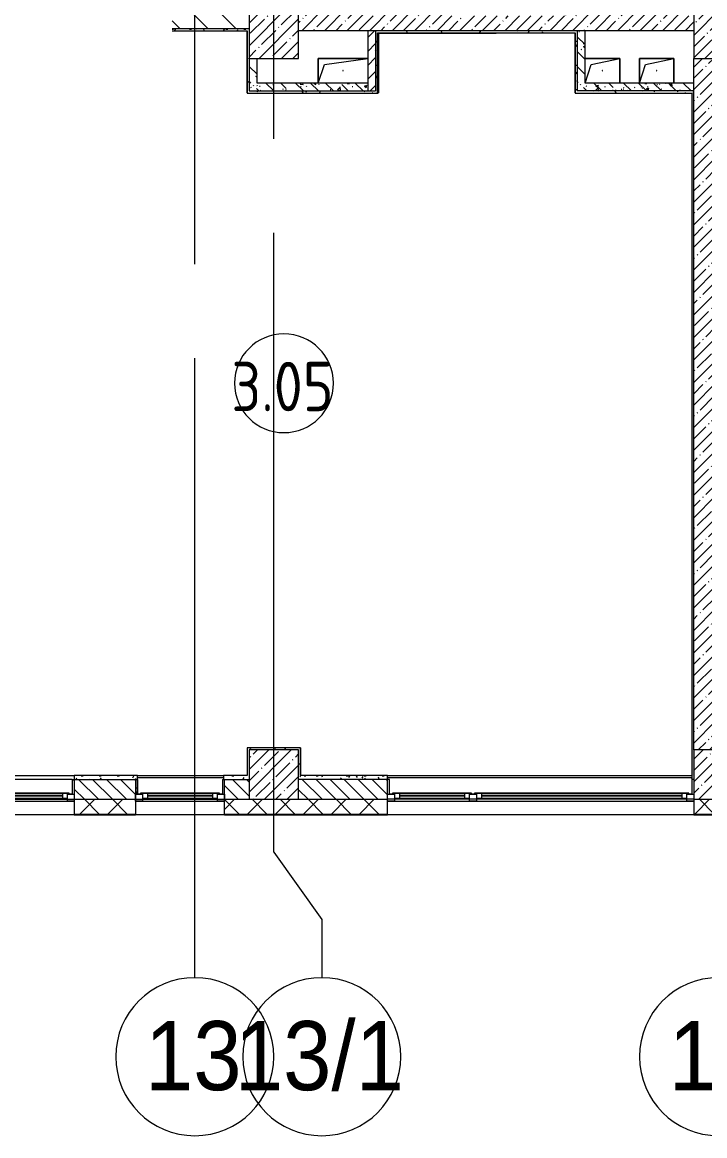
# Model space of a CAD drawing. Header units: millimetres. Extents: x -625 to 415037, y -3642 to 102118.
# Drawn here: x 329841 to 336747, y 71034 to 82305 of the extents above; entities that cross this region are included whole.
import ezdxf

# ---------------------------------------------------------------- set-up
doc = ezdxf.new("R2010")
doc.units = ezdxf.units.MM
doc.linetypes.add('Осевая', pattern=[6350, 1270, -952.5, 3175, -952.5])
for name, color, linetype, lineweight in [('0) Стена 3.93м', 3, 'Continuous', 60), ('A-AREA-IDEN', 7, 'Continuous', 9), ('A-GENM', 7, 'Continuous', 9), ('A-GLAZ', 7, 'Continuous', 9), ('A-GLAZ-1', 7, 'Continuous', 5), ('A-WALL', 7, 'Continuous', 5), ('I-WALL', 7, 'Continuous', 5), ('S-COLS', 7, 'Continuous', 9), ('S-COLS-1', 7, 'Continuous', 5), ('Оси', 7, 'Continuous', 9), ('Оси-1', 7, 'Continuous', 20), ('Оси-2', 7, 'Осевая', 9)]:
    doc.layers.add(name, color=color, linetype=linetype, lineweight=lineweight)
doc.layers.add('A-AREA-PATT-3', color=7, linetype='Continuous', lineweight=5, true_color=0xe6fae8, transparency=1)
doc.layers.add('A-WALL-1', color=9, linetype='Continuous', lineweight=5, true_color=0x808080)
doc.layers.add('A-WALL-FNSH-1', color=9, linetype='Continuous', lineweight=5, true_color=0x808080)
doc.styles.add('Arial', font='arial.ttf', dxfattribs={"width": 0.9, "height": 700})
doc.styles.add('GOST Common', font='', dxfattribs={"width": 0.9, "height": 500})
doc.styles.get('GOST Common').set_extended_font_data('GOST Common')
pattern_1 = [(45, (289227.4, 0), (-114.04925, 114.04925), []), (45, (289341.45, 0), (-114.04925, 114.04925), [201.612, -40.322, 6.706, -33.617])]
pattern_2 = [(135, (289227.4, 0), (-150.8683, -150.8683), [213.36, -35.56, 7.112, -35.56]), (135, (289227.4, 150.77), (-150.8683, -150.8683), []), (50, (289227.4, 0), (255.0577, -22.3145), [26.67, -293.37]), (355, (289227.4, 0), (-49.3404, 267.4791), [21.336, -234.696]), (100.451, (289248.66, -1.86), (205.7195, 245.1636), [22.666, -249.326]), (46.184, (289227.4, 71.12), (379.511, -58.86), [40.005, -440.055]), (96.636, (289259.03, 66.2), (332.3634, 346.399), [33.999, -373.989]), (351.184, (289227.4, 71.12), (332.367, 346.3953), [32.004, -352.044]), (21, (289262.96, 53.34), (212.2602, -143.1711), [26.67, -293.37]), (326, (289262.96, 53.34), (86.5224, 257.8632), [21.336, -234.696]), (71.451, (289280.65, 41.4), (298.784, 114.6901), [22.666, -249.326]), (37.5, (289227.4, 0), (4.32385, 118.3775), [6.706, -225.146, 6.706, -231.546, -235.585]), (37.5, (289227.4, 0), (4.32385, 118.3775), [-470.103, 6.706, -228.879]), (7.5, (289227.4, 0), (93.5476, 140.2533), [6.706, -129.134, 6.706, -219.812, -89.789]), (7.5, (289227.4, 0), (93.5476, 140.2533), [-362.356, 6.706, -83.083]), (327.5, (289148.1, 0), (189.82734, -8.02019), [6.706, -82.194, 6.706, -270.662, -368.046]), (327.5, (289148.1, 0), (189.82734, -8.02019), [-366.268, 6.706, -361.34]), (317.5, (289112.54, 0), (207.38114, 35.59764), [6.706, -108.864, 6.706, -177.495, -261.366]), (317.5, (289112.54, 0), (207.38114, 35.59764), [-299.771, 6.706, -254.66])]
pattern_3 = [(0, (289227.4, 0), (243.84, 60.96), [20.117, -162.763, 20.117, -162.763, -975.36]), (0, (289227.4, 0), (243.84, 60.96), [-365.76, 20.117, -345.643, 20.117, -162.763, -426.72]), (0, (289227.4, 0), (243.84, 60.96), [-914.4, 20.117, -101.803, 20.117, -284.683]), (120, (289318.84, 30.48), (-174.71291, 180.691634), [20.117, -162.763, 20.117, -162.763, -975.36]), (120, (289318.84, 30.48), (-174.71291, 180.691634), [-365.76, 20.117, -345.643, 20.117, -162.763, -426.72]), (120, (289318.84, 30.48), (-174.71291, 180.691634), [-914.4, 20.117, -101.803, 20.117, -284.683]), (240, (289349.32, 152.4), (-69.12709, -241.651634), [20.117, -162.763, 20.117, -162.763, -975.36]), (240, (289349.32, 152.4), (-69.12709, -241.651634), [-365.76, 20.117, -345.643, 20.117, -162.763, -426.72]), (240, (289349.32, 152.4), (-69.12709, -241.651634), [-914.4, 20.117, -101.803, 20.117, -284.683])]

# ---------------------------------------------------------------- blocks, each defined once
blk = doc.blocks.new('BSC_Колонна _Прямоугольная - 500х500-V512-Объем проектирования 3 этажа')
at = {"layer": 'S-COLS-1'}
h = blk.add_hatch(dxfattribs=at)
h.set_pattern_fill('FP_5', color=256, style=0, pattern_type=2)
h.set_pattern_definition([(45, (-43160, -7650), (-114.04925, 114.04925), []), (45, (-43045.95, -7650), (-114.04925, 114.04925), [201.613, -40.323, 6.706, -33.617])])
h.paths.add_polyline_path([(-250, -250), (250, -250), (250, 250), (-250, 250)])
for p, q in [((250, 250), (-250, 250)), ((-250, 250), (-250, -250)), ((250, -250), (250, 250)), ((-250, -250), (250, -250))]:
    blk.add_line(p, q, dxfattribs=at)
blk = doc.blocks.new('BSC_Колонна _Прямоугольная - 500х500-V513-Объем проектирования 3 этажа')
at = {"layer": 'S-COLS-1'}
h = blk.add_hatch(dxfattribs=at)
h.set_pattern_fill('FP_6', color=256, style=0, pattern_type=2)
h.set_pattern_definition([(45, (-47660, -7650), (-114.04925, 114.04925), []), (45, (-47545.95, -7650), (-114.04925, 114.04925), [201.613, -40.323, 6.706, -33.617])])
h.paths.add_polyline_path([(-30, -250), (250, -250), (250, 250), (-250, 250), (-250, -250), (-168, -250)])
for p, q in [((250, 250), (-250, 250)), ((-250, 250), (-250, -250)), ((250, -250), (250, 250)), ((-250, -250), (250, -250))]:
    blk.add_line(p, q, dxfattribs=at)
blk = doc.blocks.new('BSC_Колонна _Прямоугольная - 500х500-V519-Объем проектирования 3 этажа')
at = {"layer": 'S-COLS-1'}
h = blk.add_hatch(dxfattribs=at)
h.set_pattern_fill('FP_12', color=256, style=0, pattern_type=2)
h.set_pattern_definition([(45, (-43160, -150), (-114.04925, 114.04925), []), (45, (-43045.95, -150), (-114.04925, 114.04925), [201.613, -40.323, 6.706, -33.617])])
h.paths.add_polyline_path([(-19, -250), (250, -250), (250, 250), (-250, 250), (-250, -250)])
for p, q in [((250, 250), (-250, 250)), ((-250, 250), (-250, -250)), ((250, -250), (250, 250)), ((-250, -250), (250, -250))]:
    blk.add_line(p, q, dxfattribs=at)
blk = doc.blocks.new('BSC_Колонна _Прямоугольная - 500х500-V520-Объем проектирования 3 этажа')
at = {"layer": 'S-COLS-1'}
h = blk.add_hatch(dxfattribs=at)
h.set_pattern_fill('FP_13', color=256, style=0, pattern_type=2)
h.set_pattern_definition([(45, (-47660, -150), (-114.04925, 114.04925), []), (45, (-47545.95, -150), (-114.04925, 114.04925), [201.613, -40.323, 6.706, -33.617])])
h.paths.add_polyline_path([(250, -250), (250, 250), (-250, 250), (-250, -250), (-168, -250)])
for p, q in [((250, 250), (-250, 250)), ((-250, 250), (-250, -250)), ((250, -250), (250, 250)), ((-250, -250), (250, -250))]:
    blk.add_line(p, q, dxfattribs=at)
blk = doc.blocks.new('120_Окно_СКБ_2Ст - 120_Окно_СКБ_2Ст 3100х2500 _мал_створка слева_ 2-22446355-Объем проектирования 3 этажа')
at = {"layer": 'A-GLAZ'}
for p, q in [((-1550, -127), (-1550, -57)), ((-1550, -57), (-1480, -57)), ((-1480, -57), (-1480, -127)), ((650, -87), (-1480, -87)), ((-1480, -87), (-1480, -127)), ((-1430, -137), (-1430, -87)), ((600, -137), (600, -87)), ((650, -127), (650, -57)), ((650, -57), (720, -57)), ((650, -127), (650, -87)), ((720, -57), (720, -127)), ((1480, -87), (720, -87)), ((720, -87), (720, -127)), ((770, -137), (770, -87)), ((1430, -137), (1430, -87)), ((1480, -127), (1480, -57)), ((1480, -57), (1550, -57)), ((1480, -127), (1480, -87)), ((1550, -57), (1550, -127)), ((-1480, -127), (-1550, -127)), ((-1480, -127), (-1500, -127)), ((-1500, -127), (-1500, -137)), ((-1500, -137), (670, -137)), ((670, -137), (-1500, -137)), ((720, -127), (650, -127)), ((670, -127), (650, -127)), ((670, -137), (670, -127)), ((720, -127), (700, -127)), ((700, -127), (700, -137)), ((700, -137), (1500, -137)), ((1500, -137), (700, -137)), ((1550, -127), (1480, -127)), ((1500, -127), (1480, -127)), ((1500, -137), (1500, -127))]:
    blk.add_line(p, q, dxfattribs=at)
at = {"layer": 'A-GLAZ-1'}
for p, q in [((1550, -57), (-1550, -57)), ((-1430, -107), (600, -107)), ((770, -107), (1430, -107)), ((-1530, -127), (-1500, -127)), ((600, -117), (-1430, -117)), ((670, -127), (700, -127)), ((1430, -117), (770, -117)), ((1500, -127), (1530, -127))]:
    blk.add_line(p, q, dxfattribs=at)
blk = doc.blocks.new('120_Окно_СКБ_2Ст - 120_Окно_СКБ_2Ст 2100х2400 _мал створка справа_-V539-Объем проектирования 3 этажа')
at = {"layer": 'A-GLAZ'}
for p, q in [((-1050, -127), (-1050, -57)), ((-1050, -57), (-980, -57)), ((-980, -57), (-980, -127)), ((150, -87), (-980, -87)), ((-980, -87), (-980, -127)), ((-930, -137), (-930, -87)), ((100, -137), (100, -87)), ((150, -127), (150, -57)), ((150, -57), (220, -57)), ((150, -127), (150, -87)), ((220, -57), (220, -127)), ((980, -87), (220, -87)), ((220, -87), (220, -127)), ((270, -137), (270, -87)), ((930, -137), (930, -87)), ((980, -127), (980, -57)), ((980, -57), (1050, -57)), ((980, -127), (980, -87)), ((1050, -57), (1050, -127)), ((-980, -127), (-1050, -127)), ((-980, -127), (-1000, -127)), ((-1000, -127), (-1000, -137)), ((-1000, -137), (170, -137)), ((170, -137), (-1000, -137)), ((220, -127), (150, -127)), ((170, -127), (150, -127)), ((170, -137), (170, -127)), ((220, -127), (200, -127)), ((200, -127), (200, -137)), ((200, -137), (1000, -137)), ((1000, -137), (200, -137)), ((1050, -127), (980, -127)), ((1000, -127), (980, -127)), ((1000, -137), (1000, -127))]:
    blk.add_line(p, q, dxfattribs=at)
at = {"layer": 'A-GLAZ-1'}
for p, q in [((1050, -57), (-1050, -57)), ((-930, -107), (100, -107)), ((270, -107), (930, -107)), ((-1030, -127), (-1000, -127)), ((100, -117), (-930, -117)), ((170, -127), (200, -127)), ((930, -117), (270, -117)), ((1000, -127), (1030, -127))]:
    blk.add_line(p, q, dxfattribs=at)
blk = doc.blocks.new('120_Окно_СКБ_1Ст - 120_Окно_СКБ_1Ст 900х2500_h_-22445987-Объем проектирования 3 этажа')
at = {"layer": 'A-GLAZ'}
for p, q in [((-450, -127), (-450, -57)), ((-450, -57), (-380, -57)), ((-380, -57), (-380, -127)), ((380, -87), (-380, -87)), ((-380, -87), (-380, -127)), ((-330, -137), (-330, -87)), ((330, -137), (330, -87)), ((380, -127), (380, -57)), ((380, -57), (450, -57)), ((380, -127), (380, -87)), ((450, -57), (450, -127)), ((-380, -127), (-450, -127)), ((-380, -127), (-400, -127)), ((-400, -127), (-400, -137)), ((-400, -137), (400, -137)), ((400, -137), (-400, -137)), ((450, -127), (380, -127)), ((400, -127), (380, -127)), ((400, -137), (400, -127))]:
    blk.add_line(p, q, dxfattribs=at)
at = {"layer": 'A-GLAZ-1'}
for p, q in [((450, -57), (-450, -57)), ((-330, -107), (330, -107)), ((-430, -127), (-400, -127)), ((330, -117), (-330, -117)), ((400, -127), (430, -127))]:
    blk.add_line(p, q, dxfattribs=at)
blk = doc.blocks.new('GM_Отверстие прямоугольное _в плите_ - Отверстие-V613-Объем проектирования 3 этажа')
at = {"layer": 'A-GENM'}
for p, q in [((-175, 125), (175, 125)), ((175, 125), (-175, 125)), ((-112.5, 62.5), (175, 125)), ((175, 125), (175, -125)), ((175, -125), (175, 125)), ((-175, -125), (-112.5, 62.5))]:
    blk.add_line(p, q, dxfattribs=at)
for start, end in [(360, 180), (180, 360)]:
    blk.add_arc((0, 0), 2.5, start, end, dxfattribs=at)
blk = doc.blocks.new('GM_Отверстие прямоугольное _в плите_ - Отверстие-V614-Объем проектирования 3 этажа')
at = {"layer": 'A-GENM'}
for p, q in [((-175, -125), (-175, 125)), ((-175, 125), (175, 125)), ((175, 125), (-175, 125)), ((-175, 125), (-175, -125)), ((-112.5, 62.5), (175, 125)), ((175, 125), (175, -125)), ((175, -125), (175, 125)), ((-175, -125), (-112.5, 62.5))]:
    blk.add_line(p, q, dxfattribs=at)
for start, end in [(360, 180), (180, 360)]:
    blk.add_arc((0, 0), 2.5, start, end, dxfattribs=at)
blk = doc.blocks.new('GM_Отверстие прямоугольное _в плите_ - Отверстие-V623-Объем проектирования 3 этажа')
at = {"layer": 'A-GENM'}
for p, q in [((-250, -125), (-250, 125)), ((-250, 125), (250, 125)), ((250, 125), (-250, 125)), ((-250, 125), (-250, -125)), ((-187, 62), (250, 125)), ((-250, -125), (-187, 62))]:
    blk.add_line(p, q, dxfattribs=at)
for start, end in [(360, 180), (180, 360)]:
    blk.add_arc((0, 0), 2.5, start, end, dxfattribs=at)
blk = doc.blocks.new('Ось сетки - D8-29747960-Объем проектирования 3 этажа')
at = {"layer": 'Оси-1'}
for start, end in [(360, 180), (180, 360)]:
    blk.add_arc((0, 0), 4, start, end, dxfattribs=at)
blk = doc.blocks.new('Марка_Помещения - Номер-25198446-Объем проектирования 3 этажа')
at = {"layer": 'A-AREA-IDEN'}
for start, end in [(360, 180), (180, 360)]:
    blk.add_arc((0, 0), 2.5, start, end, dxfattribs=at)
blk = doc.blocks.new('3floor')
at = {"layer": 'A-AREA-PATT-3'}
blk.add_hatch(color=256, dxfattribs=at).paths.add_polyline_path([(333441, 7050), (333445, 7052), (333445, 7652), (334638, 7652), (334638, 7656), (333441, 7656), (333441, 7070)])
at = {"layer": 'A-WALL'}
h = blk.add_hatch(dxfattribs=at)
h.set_pattern_fill('FP_2', color=256, style=0, pattern_type=2)
h.set_pattern_definition([(135, (289227.4, 0), (-70.71068, -70.71068), [])])
h.paths.add_polyline_path([(354546, -100), (354637, -100), (354637, 100), (354387, 100), (354387, -100), (354528, -100)])
h.paths.add_polyline_path([(341887, -100), (341887, 100), (341637, 100), (341637, -100), (341887, -100)])
h.paths.add_polyline_path([(340237, -100), (340237, 100), (339487, 100), (339487, -100), (339983, -100)])
h.paths.add_polyline_path([(343987, -100), (344737, -100), (344737, 100), (343987, 100)])
h.paths.add_polyline_path([(352937, -100), (353487, -100), (353487, 100), (352937, 100)])
h.paths.add_polyline_path([(350837, -100), (350837, 100), (350637, 100), (350637, -100)])
h.paths.add_polyline_path([(330987, -100), (330987, 100), (330367, 100), (330367, -100)])
h.paths.add_polyline_path([(332137, -100), (332137, 100), (331887, 100), (331887, -100)])
h.paths.add_polyline_path([(347037, -100), (347037, 100), (346137, 100), (346137, -100), (346510, -100)])
h.paths.add_polyline_path([(332637, -100), (333537, -100), (333537, 100), (332637, 100), (332637, 95)])
h.paths.add_polyline_path([(337137, -100), (337387, -100), (337387, 100), (337137, 100)])
h.paths.add_polyline_path([(327767, -100), (327767, 100), (327717, 100), (327717, -100)])
h.paths.add_polyline_path([(327217, -100), (327217, 100), (326650, 100), (326650, -100), (326930, -100)])
h.paths.add_polyline_path([(325197, -100), (325750, -100), (325750, 100), (325197, 100), (325197, -48)])
h.paths.add_polyline_path([(315637, -100), (315637, 100), (315387, 100), (315387, -100)])
h.paths.add_polyline_path([(308587, -100), (309937, -100), (309937, 100), (308587, 100), (308587, -14)])
h.paths.add_polyline_path([(311737, -100), (311937, -100), (311937, 100), (311737, 100), (311737, -92)])
h.paths.add_polyline_path([(319037, -100), (319210, -100), (319210, 100), (319037, 100), (319037, -70)])
h.paths.add_polyline_path([(320110, -100), (321337, -100), (321337, 100), (320110, 100), (320110, -46)])
h.paths.add_polyline_path([(323097, -100), (323097, 100), (322837, 100), (322837, -100), (322857, -100)])
h.paths.add_polyline_path([(314787, -100), (314787, 100), (314037, 100), (314037, -100)])
h.paths.add_polyline_path([(311137, -100), (311137, 100), (310837, 100), (310837, -100)])
h.paths.add_polyline_path([(304087, -100), (304837, -100), (304837, 100), (304087, 100)])
h.paths.add_polyline_path([(305887, -100), (305887, 100), (305737, 100), (305737, -100)])
h.paths.add_polyline_path([(299587, -100), (300337, -100), (300337, 100), (299587, 100)])
h.paths.add_polyline_path([(301367, -100), (301387, -100), (301387, 100), (301237, 100), (301237, -100)])
h.paths.add_polyline_path([(296472, -100), (296887, -100), (296887, 100), (296057, 100), (296057, -100)])
h = blk.add_hatch(dxfattribs=at)
h.set_pattern_fill('FP_24', color=256, style=0, pattern_type=2)
h.set_pattern_definition([(45, (289227.4, 0), (-141.42136, 141.42136), []), (135, (289227.4, 0), (-141.42136, -141.42136), [])])
h.paths.add_polyline_path([(343987, -250), (344737, -250), (344737, -100), (343987, -100), (343987, -118)])
h.paths.add_polyline_path([(345854, -250), (345854, -100), (345637, -100), (345637, -250)])
h.paths.add_polyline_path([(336720, -250), (337387, -250), (337387, -100), (336637, -100), (336637, -250)])
h.paths.add_polyline_path([(339487, -250), (340237, -250), (340237, -100), (339487, -100), (339487, -118)])
h.paths.add_polyline_path([(341137, -250), (341887, -250), (341887, -100), (341137, -100)])
h.paths.add_polyline_path([(332637, -250), (333537, -250), (333537, -100), (331887, -100), (331887, -250), (332369, -250)])
h.paths.add_polyline_path([(327497, -250), (328267, -250), (328267, -100), (326650, -100), (326650, -250), (327217, -250)])
h.paths.add_polyline_path([(330367, -250), (330987, -250), (330987, -100), (330367, -100), (330367, -118)])
h.paths.add_polyline_path([(322837, -250), (323097, -250), (323097, -100), (322237, -100), (322237, -250), (322579, -250)])
h.paths.add_polyline_path([(325298, -250), (325750, -250), (325750, -100), (325197, -100), (325197, -250)])
h.paths.add_polyline_path([(320110, -250), (321337, -250), (321337, -100), (320110, -100)])
h.paths.add_polyline_path([(319210, -250), (319210, -100), (318437, -100), (318437, -250), (319037, -250)])
h.paths.add_polyline_path([(311701, -250), (311937, -250), (311937, -100), (310837, -100), (310837, -250), (311137, -250)])
h.paths.add_polyline_path([(314037, -250), (315637, -250), (315637, -100), (314037, -100), (314037, -149)])
h.paths.add_polyline_path([(305737, -250), (306487, -250), (306487, -100), (305737, -100)])
h.paths.add_polyline_path([(309937, -250), (309937, -100), (308587, -100), (308587, -250)])
h.paths.add_polyline_path([(299735, -250), (300337, -250), (300337, -100), (299587, -100), (299587, -250)])
h.paths.add_polyline_path([(301387, -250), (301987, -250), (301987, -100), (301237, -100), (301237, -250)])
h.paths.add_polyline_path([(304837, -250), (304837, -100), (304087, -100), (304087, -250)])
h.paths.add_polyline_path([(296472, -250), (297487, -250), (297487, -100), (296057, -100), (296057, -250)])
h.paths.add_polyline_path([(289324, -250), (292957, -250), (292957, -100), (288967, -100), (288967, -250), (289117, -250)])
at = {"layer": 'I-WALL'}
h = blk.add_hatch(dxfattribs=at)
h.set_pattern_fill('FP_23', color=256, style=0, pattern_type=2)
h.set_pattern_definition([(135, (289227.4, 0), (-141.4214, -141.4214), [])])
h.paths.add_polyline_path([(331357, 7700), (332137, 7700), (332137, 7900), (331357, 7900)])
h.paths.add_polyline_path([(325842, 7700), (327217, 7700), (327217, 7900), (325237, 7900), (325237, 7830), (324037, 7830), (324037, 7900), (322837, 7900), (322837, 7700), (325237, 7700)])
h.paths.add_polyline_path([(328287, 7700), (328857, 7700), (328857, 7900), (328267, 7900), (328267, 7700), (328277, 7700)])
h.paths.add_polyline_path([(327717, 7700), (327767, 7700), (327767, 7900), (327717, 7900)])
h.paths.add_polyline_path([(319037, 7700), (319737, 7700), (319737, 7900), (319037, 7900), (319037, 7752)])
h = blk.add_hatch(dxfattribs=at)
h.set_pattern_fill('FP_1', color=256, style=0, pattern_type=2)
h.set_pattern_definition(pattern_1)
h.paths.add_polyline_path([(334544, 7680), (336637, 7680), (336637, 7900), (335337, 7900), (335337, 7830), (334137, 7830), (334137, 7900), (332637, 7900), (332637, 7680), (334236, 7680)])
h = blk.add_hatch(dxfattribs=at)
h.set_pattern_fill('FP_191', color=256, style=0, pattern_type=2)
h.set_pattern_definition(pattern_3)
h.paths.add_polyline_path([(332117, 7680), (332117, 7700), (331357, 7700), (331357, 7680), (332107, 7680)])
h.paths.add_polyline_path([(328295, 7680), (328857, 7680), (328857, 7700), (328287, 7700), (328288, 7680)])
h = blk.add_hatch(dxfattribs=at)
h.set_pattern_fill('FP_191', color=256, style=0, pattern_type=2)
h.set_pattern_definition(pattern_3)
h.paths.add_polyline_path([(332137, 7070), (332137, 7700), (332117, 7679), (332117, 7070)])
h.paths.add_polyline_path([(332117, 7680), (332137, 7700), (332117, 7700)])
h = blk.add_hatch(dxfattribs=at)
h.set_pattern_fill('FP_22', color=256, style=0, pattern_type=2)
h.set_pattern_definition([(45, (289227.4, 0), (-70.71068, 70.71068), [])])
h.paths.add_polyline_path([(333417, 7070), (333417, 7680), (333337, 7680), (333337, 7070)])
h = blk.add_hatch(dxfattribs=at)
h.set_pattern_fill('FP_191', color=256, style=0, pattern_type=2)
h.set_pattern_definition(pattern_3)
h.paths.add_polyline_path([(333445, 7660), (335437, 7660), (335437, 7680), (333417, 7680), (333417, 7660), (333437, 7660)])
h = blk.add_hatch(dxfattribs=at)
h.set_pattern_fill('FP_191', color=256, style=0, pattern_type=2)
h.set_pattern_definition(pattern_3)
h.paths.add_polyline_path([(335457, 7680), (335437, 7680), (335437, 7660)])
h.paths.add_polyline_path([(335457, 7070), (335457, 7680), (335437, 7659), (335437, 7070)])
h = blk.add_hatch(dxfattribs=at)
h.set_pattern_fill('FP_41', color=256, style=0, pattern_type=2)
h.set_pattern_definition(pattern_2)
h.paths.add_polyline_path([(335457, 7070), (335537, 7070), (335537, 7680), (335457, 7680), (335457, 7150)])
h = blk.add_hatch(dxfattribs=at)
h.set_pattern_fill('FP_191', color=256, style=0, pattern_type=2)
h.set_pattern_definition(pattern_3)
h.paths.add_polyline_path([(333437, 7050), (333437, 7660), (333417, 7660), (333417, 7050)])
h = blk.add_hatch(dxfattribs=at)
h.set_pattern_fill('FP_41', color=256, style=0, pattern_type=2)
h.set_pattern_definition(pattern_2)
h.paths.add_polyline_path([(332217, 7150), (332217, 7400), (332137, 7400), (332137, 7150)])
h = blk.add_hatch(dxfattribs=at)
h.set_pattern_fill('FP_1', color=256, style=0, pattern_type=2)
h.set_pattern_definition(pattern_1)
h.paths.add_polyline_path([(336637, 400), (336857, 400), (336857, 7400), (336637, 7400), (336637, 797)])
h = blk.add_hatch(dxfattribs=at)
h.set_pattern_fill('FP_41', color=256, style=0, pattern_type=2)
h.set_pattern_definition(pattern_2)
h.paths.add_polyline_path([(332837, 7070), (333337, 7070), (333337, 7150), (332137, 7150), (332137, 7070), (332657, 7070)])
h = blk.add_hatch(dxfattribs=at)
h.set_pattern_fill('FP_41', color=256, style=0, pattern_type=2)
h.set_pattern_definition(pattern_2)
h.paths.add_polyline_path([(336617, 7070), (336637, 7070), (336637, 7150), (335537, 7150), (335537, 7070), (335632, 7070)])
h = blk.add_hatch(dxfattribs=at)
h.set_pattern_fill('FP_191', color=256, style=0, pattern_type=2)
h.set_pattern_definition(pattern_3)
h.paths.add_polyline_path([(333337, 7050), (333417, 7050), (333417, 7070), (332117, 7070), (332117, 7050), (333322, 7050)])
h = blk.add_hatch(dxfattribs=at)
h.set_pattern_fill('FP_191', color=256, style=0, pattern_type=2)
h.set_pattern_definition(pattern_3)
h.paths.add_polyline_path([(335537, 7050), (336617, 7050), (336617, 7070), (335437, 7070), (335437, 7050), (335457, 7050)])
h = blk.add_hatch(dxfattribs=at)
h.set_pattern_fill('FP_191', color=256, style=0, pattern_type=2)
h.set_pattern_definition(pattern_3)
h.paths.add_polyline_path([(336637, 140), (336637, 7070), (336617, 7049), (336617, 141)])
h.paths.add_polyline_path([(336617, 7050), (336637, 7070), (336617, 7070)])
h = blk.add_hatch(dxfattribs=at)
h.set_pattern_fill('FP_191', color=256, style=0, pattern_type=2)
h.set_pattern_definition(pattern_3)
h.paths.add_polyline_path([(332637, 400), (332657, 400), (332657, 420), (332137, 420), (332137, 400), (332369, 400)])
h = blk.add_hatch(dxfattribs=at)
h.set_pattern_fill('FP_191', color=256, style=0, pattern_type=2)
h.set_pattern_definition(pattern_3)
h.paths.add_polyline_path([(332637, 100), (332657, 100), (332657, 140), (332639, 104)])
h.paths.add_polyline_path([(332637, 100), (332657, 141), (332657, 400), (332637, 400), (332637, 105)])
h = blk.add_hatch(dxfattribs=at)
h.set_pattern_fill('FP_191', color=256, style=0, pattern_type=2)
h.set_pattern_definition(pattern_3)
h.paths.add_polyline_path([(332137, 100), (332137, 140), (331877, 140), (331877, 100), (331887, 100)])
h.paths.add_polyline_path([(331007, 100), (331007, 140), (330367, 140), (330367, 100), (330987, 100)])
h = blk.add_hatch(dxfattribs=at)
h.set_pattern_fill('FP_191', color=256, style=0, pattern_type=2)
h.set_pattern_definition(pattern_3)
h.paths.add_polyline_path([(336637, 100), (336637, 140), (336617, 140), (336617, 100)])
h.paths.add_polyline_path([(333537, 100), (333537, 140), (332657, 140), (332657, 100)])
h = blk.add_hatch(dxfattribs=at)
h.set_pattern_fill('FP_191', color=256, style=0, pattern_type=2)
h.set_pattern_definition(pattern_3)
h.paths.add_polyline_path([(330347, -48), (330367, -48), (330367, 100), (330347, 99), (330347, -38)])
h = blk.add_hatch(dxfattribs=at)
h.set_pattern_fill('FP_191', color=256, style=0, pattern_type=2)
h.set_pattern_definition(pattern_3)
h.paths.add_polyline_path([(330987, -48), (331007, -48), (331007, 100), (330987, 100)])
h = blk.add_hatch(dxfattribs=at)
h.set_pattern_fill('FP_191', color=256, style=0, pattern_type=2)
h.set_pattern_definition(pattern_3)
h.paths.add_polyline_path([(331877, -48), (331887, -48), (331887, 100), (331867, 98), (331867, -48)])
h = blk.add_hatch(dxfattribs=at)
h.set_pattern_fill('FP_191', color=256, style=0, pattern_type=2)
h.set_pattern_definition(pattern_3)
h.paths.add_polyline_path([(336617, -48), (336637, -48), (336637, 100), (336617, 100), (336617, -38)])
at = {"layer": 'A-WALL'}
for p, q in [((332137, 7700), (331357, 7700)), ((332117, 7679), (332116, 7679)), ((332117, 7050), (332117, 7680)), ((336637, 7680), (332637, 7680)), ((333417, 7680), (333417, 7070)), ((335437, 7659), (335436, 7659)), ((332137, 7400), (332137, 7070)), ((336637, 400), (336637, 7400)), ((336617, 7050), (336617, 100)), ((332657, 420), (332657, 140)), ((332117, 141), (332117, 140)), ((333557, 100), (332637, 100)), ((328267, -100), (332137, -100)), ((332637, -100), (333537, -100)), ((330367, -258), (328267, -258)), ((330367, -250), (330987, -250)), ((330367, -253), (330987, -253)), ((331887, -258), (330987, -258)), ((331887, -250), (333537, -250)), ((331887, -253), (333537, -253)), ((336637, -258), (333537, -258)), ((336637, -250), (337387, -250)), ((336637, -253), (337387, -253))]:
    blk.add_line(p, q, dxfattribs=at)
at = {"layer": 'A-WALL-1'}
for p, q in [((333337, 7680), (333337, 7070)), ((335457, 7680), (335457, 7070)), ((335537, 7150), (335537, 7680)), ((335437, 7660), (335437, 7659)), ((332217, 7150), (332217, 7400)), ((333337, 7150), (332217, 7150)), ((336637, 7150), (335537, 7150)), ((332137, 7070), (333417, 7070)), ((336637, 7070), (335457, 7070)), ((330367, 140), (330367, -250)), ((331007, 100), (331007, 140)), ((331877, 140), (331877, 100)), ((333537, -250), (333537, 140)), ((330347, 100), (331007, 100)), ((330347, 100), (330347, -48)), ((330987, 100), (330987, -250)), ((331867, 100), (332137, 100)), ((331867, 100), (331867, -48)), ((331887, -250), (331887, 100)), ((333557, -48), (333557, 100)), ((336637, 100), (336617, 100)), ((336617, 100), (336617, -48)), ((330347, -48), (330367, -48)), ((330987, -48), (331007, -48)), ((331867, -48), (331887, -48)), ((333537, -48), (333557, -48)), ((336617, -48), (336637, -48)), ((336637, -100), (336637, -250))]:
    blk.add_line(p, q, dxfattribs=at)
at = {"layer": 'A-WALL-FNSH-1'}
for p, q in [((331357, 7680), (331357, 7679)), ((331357, 7679), (332116, 7679)), ((332116, 7679), (332116, 7049)), ((334638, 7659), (335436, 7659)), ((335436, 7659), (335436, 7049)), ((335437, 7050), (335437, 7659)), ((332116, 7049), (333438, 7049)), ((333438, 7049), (333438, 7050)), ((335436, 7049), (336616, 7049)), ((336616, 7049), (336616, 140)), ((332658, 421), (332116, 421)), ((332116, 421), (332116, 141)), ((332658, 141), (332658, 421)), ((331007, 141), (330367, 141)), ((330367, 141), (330367, 140)), ((331007, 140), (331007, 141)), ((332116, 141), (331877, 141)), ((331877, 141), (331877, 140)), ((333537, 141), (332658, 141)), ((333537, 140), (333537, 141)), ((330347, 100), (330346, 100)), ((330346, 100), (330346, -48)), ((331008, 100), (331007, 100)), ((331007, 100), (331007, -48)), ((331008, -48), (331008, 100)), ((331867, 100), (331866, 100)), ((331866, 100), (331866, -48)), ((333558, 100), (333557, 100)), ((333558, -48), (333558, 100)), ((336617, 100), (336616, 100)), ((336616, 100), (336616, -48)), ((330346, -48), (330347, -48)), ((331007, -48), (331008, -48)), ((331866, -48), (331867, -48)), ((333557, -48), (333558, -48)), ((336616, -48), (336617, -48)), ((330367, -250), (330367, -258)), ((330367, -258), (330987, -258)), ((330987, -258), (330987, -250)), ((331887, -250), (331887, -258)), ((331887, -258), (333537, -258)), ((333537, -258), (333537, -250)), ((336637, -250), (336637, -258)), ((336637, -258), (337387, -258))]:
    blk.add_line(p, q, dxfattribs=at)
at = {"layer": 'I-WALL'}
for p, q in [((333437, 7660), (334638, 7660)), ((333437, 7050), (333437, 7660)), ((334638, 7652), (333445, 7652)), ((333445, 7652), (333445, 7050)), ((334638, 7659), (334638, 7652)), ((333437, 7050), (333445, 7050)), ((328288, 141), (330367, 141)), ((331007, 141), (331877, 141)), ((331007, 120), (331877, 120)), ((333537, 141), (336616, 141)), ((333537, 120), (336617, 120)), ((330346, 100), (328288, 100)), ((336637, -100), (333537, -100))]:
    blk.add_line(p, q, dxfattribs=at)
at = {"layer": 'Оси'}
for p, q in [((332387, -636), (332387, 4364)), ((331587, -1906), (331587, 3094)), ((332387, -636), (332872, -1316)), ((332872, -1316), (332872, -1906))]:
    blk.add_line(p, q, dxfattribs=at)
at = {"layer": 'Оси-2'}
for p, q in [((331587, 3094), (331587, 22398)), ((332387, 4364), (332387, 22398))]:
    blk.add_line(p, q, dxfattribs=at)
at = {"layer": 'A-AREA-IDEN', "xscale": 199.9999999999999, "yscale": 199.9999999999999, "zscale": 199.9999999999999}
blk.add_blockref('Марка_Помещения - Номер-25198446-Объем проектирования 3 этажа', (332489, 4111), dxfattribs=at)
at = {"layer": 'A-GENM'}
for name, p in [('GM_Отверстие прямоугольное _в плите_ - Отверстие-V623-Объем проектирования 3 этажа', (333087, 7275)), ('GM_Отверстие прямоугольное _в плите_ - Отверстие-V613-Объем проектирования 3 этажа', (335712, 7275)), ('GM_Отверстие прямоугольное _в плите_ - Отверстие-V614-Объем проектирования 3 этажа', (336261, 7275))]:
    blk.add_blockref(name, p, dxfattribs=at)
at = {"layer": 'A-GLAZ', "color": 3, "rotation": 180}
for name, p in [('120_Окно_СКБ_2Ст - 120_Окно_СКБ_2Ст 2100х2400 _мал створка справа_-V539-Объем проектирования 3 этажа', (329317, -175)), ('120_Окно_СКБ_1Ст - 120_Окно_СКБ_1Ст 900х2500_h_-22445987-Объем проектирования 3 этажа', (331437, -175)), ('120_Окно_СКБ_2Ст - 120_Окно_СКБ_2Ст 3100х2500 _мал_створка слева_ 2-22446355-Объем проектирования 3 этажа', (335087, -175))]:
    blk.add_blockref(name, p, dxfattribs=at)
at = {"layer": 'S-COLS'}
for name, p in [('BSC_Колонна _Прямоугольная - 500х500-V512-Объем проектирования 3 этажа', (332387, 7650)), ('BSC_Колонна _Прямоугольная - 500х500-V513-Объем проектирования 3 этажа', (336887, 7650)), ('BSC_Колонна _Прямоугольная - 500х500-V519-Объем проектирования 3 этажа', (332387, 150)), ('BSC_Колонна _Прямоугольная - 500х500-V520-Объем проектирования 3 этажа', (336887, 150))]:
    blk.add_blockref(name, p, dxfattribs=at)
at = {"layer": 'Оси-1', "xscale": 199.9999999999999, "yscale": 199.9999999999999, "zscale": 199.9999999999999}
for p in [(331587, -2706), (332872, -2706), (336887, -2706)]:
    blk.add_blockref('Ось сетки - D8-29747960-Объем проектирования 3 этажа', p, dxfattribs=at)
at = {"layer": 'A-AREA-IDEN', "insert": (331957, 4328), "char_height": 500, "width": 1327.59, "attachment_point": 1, "style": 'GOST Common'}
blk.add_mtext('3.05', dxfattribs=at)
at = {"layer": 'Оси', "char_height": 700, "attachment_point": 1, "style": 'Arial'}
for s, insert, width in [('13', (331082, -2345), 1212.15), ('13/1', (331991, -2345), 2121.27), ('14', (336382, -2345), 1212.15)]:
    blk.add_mtext(s, dxfattribs=dict(at, insert=insert, width=width))

msp = doc.modelspace()

# ---------------------------------------------------------------- block references
at = {"layer": '0) Стена 3.93м'}
msp.add_blockref('3floor', (0, 74540), dxfattribs=at)

doc.saveas('drawing.dxf')
